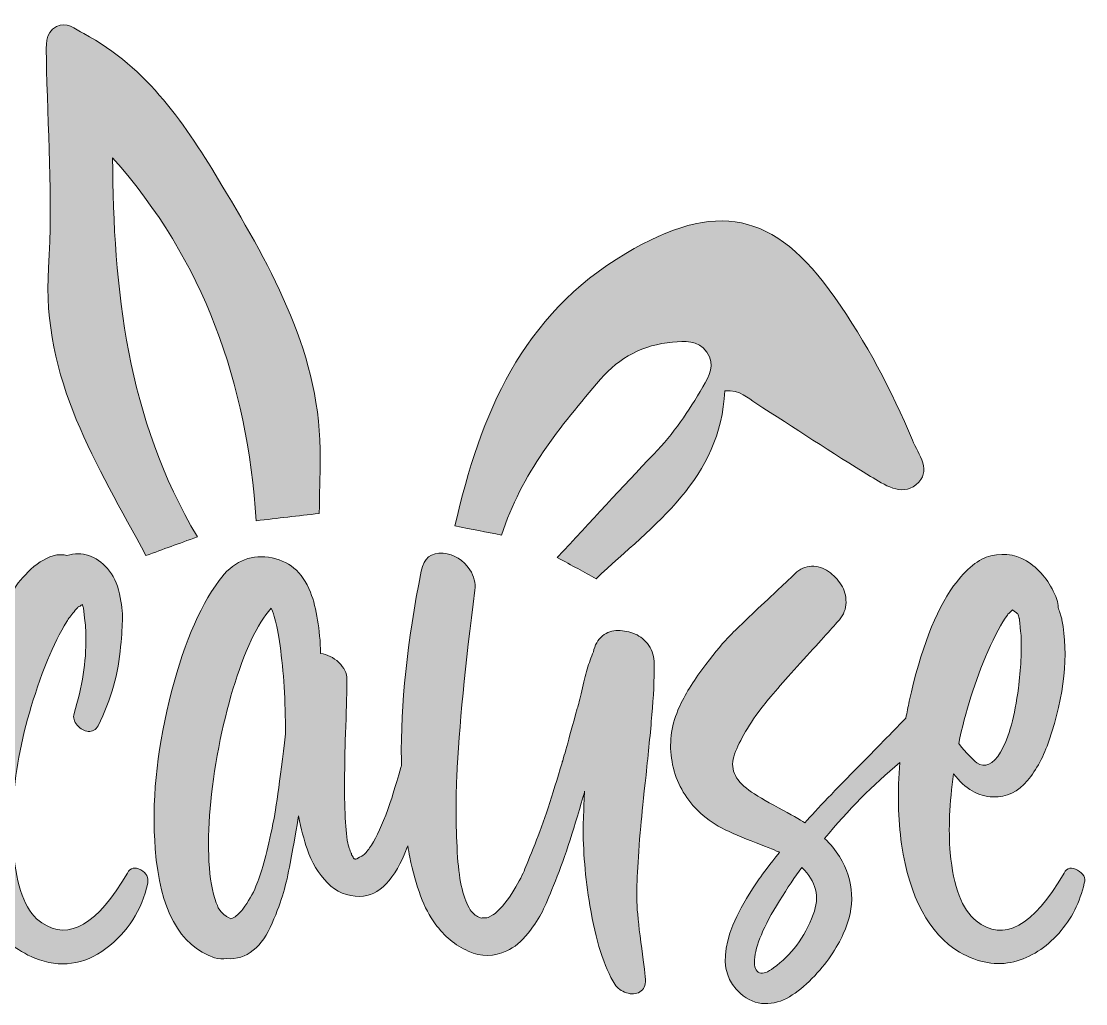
# Model space of a CAD drawing. Header units: inches. Extents: x 77 to 999, y -931 to -149.
# Drawn here: x 507.3 to 998.8, y -602.4 to -148.9 of the extents above; entities that cross this region are included whole.
import ezdxf

# ---------------------------------------------------------------- set-up
doc = ezdxf.new("R2010")
doc.units = ezdxf.units.IN
doc.header["$MEASUREMENT"] = 0
doc.layers.add('Layer 1', color=7, linetype='Continuous')

# ---------------------------------------------------------------- blocks, each defined once
blk = doc.blocks.new('block 4')
at = {"layer": 'Layer 1', "true_color": 0x04d3da}
h = blk.add_hatch(color=132, dxfattribs=at)
h.dxf.hatch_style = 2
edge = h.paths.add_edge_path()
edge.add_spline(control_points=[(562.41, -540.65), (559.74, -539.16), (557.69, -539.65), (556.26, -542.12), (542.46, -565.82), (529.31, -573.5), (516.81, -565.16), (509.91, -560.61), (505.61, -550.58), (503.92, -535.09), (501.06, -507.23), (506.2, -476.83), (519.35, -443.89), (522.08, -437.12), (525.08, -431.13), (528.33, -425.92), (528.46, -425.8), (528.66, -425.47), (528.92, -424.95), (529.83, -423.65), (531.13, -422.02), (532.82, -420.07), (532.95, -419.94), (533.12, -419.74), (533.31, -419.48), (533.51, -419.22), (533.67, -419.09), (533.8, -419.09), (533.93, -419.09), (534.12, -419.03), (534.39, -418.89), (534.52, -418.77), (534.71, -418.64), (534.97, -418.5), (535.23, -418.38), (535.43, -418.24), (535.56, -418.11), (535.56, -418.24), (535.62, -418.5), (535.75, -418.89), (535.88, -419.29), (535.95, -419.55), (535.95, -419.68), (535.95, -419.68), (536.53, -424.36), (536.53, -424.36), (536.92, -427.36), (537.12, -430.35), (537.12, -433.35), (537.25, -444.41), (535.43, -456.13), (531.65, -468.5), (531.13, -470.32), (531.62, -472.11), (533.12, -473.87), (534.61, -475.63), (536.31, -476.57), (538.2, -476.7), (540.08, -476.83), (541.61, -475.98), (542.78, -474.16), (548.77, -461.79), (552.22, -449.62), (553.13, -437.64), (553.65, -431.91), (553.95, -427.58), (554.01, -424.66), (554.08, -421.73), (553.59, -417.89), (552.55, -413.13), (551.51, -408.38), (549.68, -404.51), (547.08, -401.51), (541.74, -395.53), (535.49, -393.51), (528.33, -395.46), (526.51, -395.07), (524.95, -395.01), (523.65, -395.27), (519.35, -396.18), (515.38, -398.36), (511.73, -401.81), (508.09, -405.26), (505.29, -408.64), (503.34, -411.96), (501.38, -415.28), (499.3, -419.42), (497.09, -424.36), (489.79, -440.51), (484.66, -459.19), (481.66, -480.41), (480.36, -489.65), (479.71, -498.83), (479.71, -507.94), (479.71, -517.06), (480.52, -526.72), (482.15, -536.94), (483.78, -547.17), (487.26, -556.25), (492.6, -564.19), (497.93, -572.13), (504.9, -577.86), (513.49, -581.37), (525.21, -586.06), (536.14, -584.59), (546.3, -576.98), (556.45, -569.36), (562.9, -559.3), (565.63, -546.81), (566.15, -544.2), (565.08, -542.15), (562.41, -540.65)], knot_values=[0, 0, 0, 0, 1, 1, 1, 2, 2, 2, 3, 3, 3, 4, 4, 4, 5, 5, 5, 6, 6, 6, 7, 7, 7, 8, 8, 8, 9, 9, 9, 10, 10, 10, 11, 11, 11, 12, 12, 12, 13, 13, 13, 14, 14, 14, 15, 15, 15, 16, 16, 16, 17, 17, 17, 18, 18, 18, 19, 19, 19, 20, 20, 20, 21, 21, 21, 22, 22, 22, 23, 23, 23, 24, 24, 24, 25, 25, 25, 26, 26, 26, 27, 27, 27, 28, 28, 28, 29, 29, 29, 30, 30, 30, 31, 31, 31, 32, 32, 32, 33, 33, 33, 34, 34, 34, 35, 35, 35, 36, 36, 36, 37, 37, 37, 37], degree=3, periodic=1)
h = blk.add_hatch(color=132, dxfattribs=at)
h.dxf.hatch_style = 2
edge = h.paths.add_edge_path()
edge.add_spline(control_points=[(790.7, -431.78), (788.16, -430.74), (785.55, -430.19), (782.88, -430.12), (780.21, -430.06), (777.81, -430.9), (775.66, -432.66), (773.51, -434.42), (772.11, -436.86), (771.46, -439.98), (770.42, -442.46), (769.47, -445.13), (768.63, -447.99), (767.78, -450.86), (766.94, -454.18), (766.09, -457.95), (765.24, -461.73), (764.56, -464.46), (764.04, -466.15), (759.87, -481.26), (757.53, -489.59), (757.01, -491.15), (752.58, -506.38), (748.42, -518.88), (744.51, -528.64), (742.17, -534.5), (740.47, -538.7), (739.43, -541.24), (738.39, -543.78), (736.5, -547.23), (733.77, -551.59), (731.04, -555.95), (728.17, -559.24), (725.18, -561.45), (725.18, -561.45), (725.37, -561.26), (725.37, -561.26), (725.37, -561.26), (722.83, -562.62), (722.83, -562.62), (722.57, -562.75), (722.12, -562.82), (721.47, -562.82), (721.47, -562.82), (720.69, -562.82), (720.69, -562.82), (720.42, -562.82), (720.23, -562.82), (720.1, -562.82), (720.1, -562.82), (719.71, -563.01), (719.71, -563.01), (719.71, -563.01), (718.54, -562.43), (718.54, -562.43), (716.98, -561.78), (715.67, -560.67), (714.63, -559.11), (711.51, -554.29), (709.56, -546.22), (708.77, -534.89), (707.99, -522), (707.86, -509.64), (708.38, -497.79), (709.42, -475.01), (712.22, -446.23), (716.78, -411.47), (717.17, -408.22), (716.39, -405.1), (714.44, -402.1), (711.31, -397.54), (707.21, -395.01), (702.14, -394.48), (696.54, -393.97), (693.15, -396.7), (691.98, -402.69), (685.47, -435.37), (682.41, -464.46), (682.8, -489.98), (682.81, -490.86), (682.84, -491.69), (682.86, -492.56), (682.77, -492.84), (682.69, -493.11), (682.61, -493.4), (679.87, -502.7), (677.85, -509.18), (676.56, -512.83), (673.95, -519.86), (671.41, -525.32), (668.94, -529.23), (667.9, -530.92), (666.79, -532.35), (665.62, -533.53), (665.23, -533.92), (664.12, -534.57), (662.3, -535.48), (662.3, -535.48), (661.71, -535.67), (661.71, -535.67), (661.71, -535.67), (661.52, -535.67), (661.52, -535.67), (661.52, -535.67), (661.32, -535.48), (661.32, -535.48), (661.32, -535.48), (660.93, -535.48), (660.93, -535.48), (660.93, -535.48), (660.74, -535.28), (660.74, -535.28), (660.35, -534.5), (660.08, -534.05), (659.96, -533.92), (659.82, -533.79), (659.76, -533.62), (659.76, -533.43), (659.76, -533.23), (659.69, -533.07), (659.57, -532.94), (659.04, -531.51), (658.72, -530.6), (658.59, -530.21), (658.59, -530.08), (658.52, -529.85), (658.39, -529.52), (658.26, -529.2), (658.2, -528.97), (658.2, -528.84), (658.07, -528.58), (658, -528.38), (658, -528.25), (656.83, -521.36), (656.37, -509.9), (656.64, -493.88), (656.64, -490.24), (656.8, -483.73), (657.12, -474.35), (657.45, -464.98), (657.61, -457.76), (657.61, -452.68), (657.61, -449.82), (656.37, -447.21), (653.9, -444.87), (651.43, -442.52), (648.63, -441.16), (645.5, -440.77), (645.24, -429.57), (643.68, -420.13), (640.82, -412.45), (637.04, -402.95), (630.6, -397.58), (621.48, -396.34), (612.37, -395.1), (604.75, -398.65), (598.64, -406.98), (589.13, -419.87), (581.45, -438.49), (575.59, -462.83), (569.61, -486.92), (567.46, -509.64), (569.15, -530.99), (571.23, -558.98), (580.34, -575.71), (596.49, -581.18), (598.44, -581.83), (600.33, -581.96), (602.15, -581.57), (606.71, -581.96), (610.77, -580.69), (614.36, -577.76), (617.93, -574.83), (620.86, -570.66), (623.14, -565.26), (625.42, -559.86), (627.15, -555.14), (628.32, -551.1), (629.49, -547.07), (630.53, -542.58), (631.44, -537.63), (633.26, -527.99), (634.57, -520.7), (635.35, -515.76), (636.52, -521.75), (637.82, -526.82), (639.26, -530.99), (641.34, -537.11), (644.46, -542.31), (648.63, -546.61), (652.79, -550.91), (657.81, -552.99), (663.67, -552.86), (672.52, -552.73), (679.81, -545.18), (685.54, -530.21), (685.61, -530.01), (685.69, -529.78), (685.76, -529.57), (686.06, -531.35), (686.37, -533.08), (686.71, -534.7), (689.44, -548.37), (693.35, -558.65), (698.43, -565.55), (702.59, -571.28), (707.67, -575.48), (713.66, -578.15), (719.64, -580.82), (725.57, -580.78), (731.43, -578.05), (734.94, -576.49), (738.23, -573.76), (741.29, -569.85), (744.35, -565.94), (746.56, -562.59), (747.93, -559.79), (749.3, -556.99), (751.02, -552.99), (753.1, -547.78), (757.53, -536.98), (762.09, -523.31), (766.77, -506.77), (766.9, -506.51), (767.03, -506.09), (767.16, -505.5), (767.29, -504.92), (767.36, -504.5), (767.36, -504.23), (766.97, -514.39), (766.77, -519.53), (766.77, -519.66), (766.64, -531.64), (767.68, -544.14), (769.9, -557.16), (772.5, -573.3), (776.34, -585.4), (781.42, -593.48), (782.59, -595.3), (784.35, -596.6), (786.69, -597.38), (789.04, -598.17), (791.12, -598.03), (792.94, -596.99), (794.76, -595.95), (795.61, -594.06), (795.48, -591.33), (795.22, -587.82), (794.54, -582.05), (793.43, -574.05), (792.32, -566.04), (791.7, -559.83), (791.57, -555.4), (791.31, -548.76), (791.9, -537.11), (793.33, -520.44), (793.85, -515.11), (794.67, -507.26), (795.77, -496.91), (796.88, -486.56), (797.79, -477.25), (798.51, -468.99), (799.22, -460.72), (799.58, -452.87), (799.58, -445.45), (799.58, -442.33), (798.73, -439.53), (797.04, -437.06), (795.35, -434.58), (793.23, -432.83), (790.7, -431.78)], knot_values=[0, 0, 0, 0, 1, 1, 1, 2, 2, 2, 3, 3, 3, 4, 4, 4, 5, 5, 5, 6, 6, 6, 7, 7, 7, 8, 8, 8, 9, 9, 9, 10, 10, 10, 11, 11, 11, 12, 12, 12, 13, 13, 13, 14, 14, 14, 15, 15, 15, 16, 16, 16, 17, 17, 17, 18, 18, 18, 19, 19, 19, 20, 20, 20, 21, 21, 21, 22, 22, 22, 23, 23, 23, 24, 24, 24, 25, 25, 25, 26, 26, 26, 27, 27, 27, 28, 28, 28, 29, 29, 29, 30, 30, 30, 31, 31, 31, 32, 32, 32, 33, 33, 33, 34, 34, 34, 35, 35, 35, 36, 36, 36, 37, 37, 37, 38, 38, 38, 39, 39, 39, 40, 40, 40, 41, 41, 41, 42, 42, 42, 43, 43, 43, 44, 44, 44, 45, 45, 45, 46, 46, 46, 47, 47, 47, 48, 48, 48, 49, 49, 49, 50, 50, 50, 51, 51, 51, 52, 52, 52, 53, 53, 53, 54, 54, 54, 55, 55, 55, 56, 56, 56, 57, 57, 57, 58, 58, 58, 59, 59, 59, 60, 60, 60, 61, 61, 61, 62, 62, 62, 63, 63, 63, 64, 64, 64, 65, 65, 65, 66, 66, 66, 67, 67, 67, 68, 68, 68, 69, 69, 69, 70, 70, 70, 71, 71, 71, 72, 72, 72, 73, 73, 73, 74, 74, 74, 75, 75, 75, 76, 76, 76, 77, 77, 77, 78, 78, 78, 79, 79, 79, 80, 80, 80, 81, 81, 81, 82, 82, 82, 83, 83, 83, 84, 84, 84, 85, 85, 85, 86, 86, 86, 87, 87, 87, 88, 88, 88, 89, 89, 89, 90, 90, 90, 90], degree=3, periodic=1)
edge = h.paths.add_edge_path()
edge.add_spline(control_points=[(623.05, -521.61), (620.44, -533.85), (617.97, -542.7), (615.63, -548.17), (614.19, -551.82), (612.18, -555.33), (609.57, -558.72), (608.27, -560.41), (606.9, -561.71), (605.47, -562.62), (604.95, -562.89), (604.5, -563.08), (604.11, -563.21), (604.11, -563.21), (602.93, -562.62), (602.93, -562.62), (602.8, -562.62), (602.51, -562.46), (602.05, -562.14), (601.59, -561.81), (601.24, -561.58), (600.98, -561.45), (600.98, -561.45), (599.42, -559.89), (599.42, -559.89), (599.42, -559.89), (598.25, -558.13), (598.25, -558.13), (597.98, -557.61), (597.66, -556.83), (597.27, -555.79), (595.44, -550.84), (594.34, -544.53), (593.95, -536.85), (593.17, -521.75), (594.66, -504.17), (598.44, -484.12), (602.21, -464.72), (607.23, -448.19), (613.48, -434.52), (616.34, -428.4), (619.4, -423.52), (622.66, -419.87), (623.44, -421.7), (624.02, -423.32), (624.41, -424.75), (625.19, -427.36), (625.98, -431.52), (626.76, -437.25), (628.45, -448.97), (629.29, -462.51), (629.29, -477.87), (626.69, -500.13), (624.61, -514.71), (623.05, -521.61)], knot_values=[0, 0, 0, 0, 1, 1, 1, 2, 2, 2, 3, 3, 3, 4, 4, 4, 5, 5, 5, 6, 6, 6, 7, 7, 7, 8, 8, 8, 9, 9, 9, 10, 10, 10, 11, 11, 11, 12, 12, 12, 13, 13, 13, 14, 14, 14, 15, 15, 15, 16, 16, 16, 17, 17, 17, 18, 18, 18, 18], degree=3, periodic=1)
h = blk.add_hatch(color=132, dxfattribs=at)
h.dxf.hatch_style = 2
edge = h.paths.add_edge_path()
edge.add_spline(control_points=[(995.06, -540.75), (992.33, -539.19), (990.24, -539.65), (988.81, -542.12), (974.49, -566.86), (960.95, -574.21), (948.19, -564.19), (941.68, -558.98), (937.71, -548.5), (936.28, -532.74), (935.37, -521.94), (935.89, -509.77), (937.84, -496.23), (943.18, -503.26), (949.23, -506.84), (956.01, -506.97), (962.38, -507.1), (967.69, -504.59), (971.92, -499.45), (976.15, -494.31), (979.5, -488.09), (981.98, -480.8), (989.01, -459.97), (990.96, -441.42), (987.84, -425.14), (987.71, -424.63), (987.54, -424.04), (987.35, -423.39), (987.15, -422.74), (986.92, -421.99), (986.66, -421.14), (986.4, -420.29), (986.21, -419.68), (986.08, -419.29), (986.08, -418.38), (985.88, -417.2), (985.49, -415.77), (982.89, -408.87), (978.88, -403.4), (973.48, -399.37), (968.08, -395.33), (961.93, -394.09), (955.03, -395.66), (949.43, -396.96), (943.7, -401.58), (937.84, -409.52), (929.38, -421.37), (922.54, -439.14), (917.34, -462.83), (916.78, -465.43), (916.28, -467.99), (915.81, -470.53), (911, -475.55), (903.91, -482.79), (894.49, -492.32), (883.29, -503.65), (874.83, -512.5), (869.11, -518.88), (866.89, -517.45), (862.82, -515.14), (856.9, -511.95), (850.97, -508.76), (846.45, -506.06), (843.33, -503.84), (836.56, -499.03), (834.34, -493.49), (836.69, -487.24), (839.03, -480.74), (843.45, -473.25), (849.97, -464.79), (854.13, -459.58), (860.32, -452.48), (868.52, -443.5), (876.72, -434.52), (882.25, -428.4), (885.12, -425.14), (887.07, -422.8), (888.08, -420.13), (888.14, -417.14), (888.21, -414.14), (887.46, -411.44), (885.9, -409.03), (884.34, -406.63), (882.38, -404.57), (880.04, -402.88), (877.7, -401.19), (875.09, -400.38), (872.23, -400.44), (869.37, -400.51), (866.82, -401.65), (864.61, -403.86), (863.44, -405.03), (858.72, -409.49), (850.45, -417.24), (842.19, -424.98), (836.52, -430.45), (833.47, -433.64), (830.4, -436.83), (826.43, -441.71), (821.55, -448.28), (816.67, -454.86), (813, -461.08), (810.52, -466.93), (807.27, -474.62), (806.35, -482.53), (807.79, -490.66), (809.22, -498.8), (812.8, -505.93), (818.52, -512.04), (821.65, -515.43), (825.2, -518.23), (829.17, -520.44), (833.14, -522.66), (838.21, -524.93), (844.4, -527.28), (850.58, -529.62), (854.78, -531.31), (857, -532.35), (857, -532.35), (857.19, -532.35), (857.19, -532.35), (857.19, -532.35), (857.39, -532.55), (857.39, -532.55), (852.96, -538.15), (849.84, -542.25), (848.01, -544.85), (830.57, -569.85), (827.7, -587.49), (839.42, -597.78), (842.8, -600.77), (846.51, -602.3), (850.55, -602.36), (854.59, -602.43), (858.39, -601.39), (861.98, -599.24), (865.56, -597.09), (869.04, -594.29), (872.42, -590.84), (875.81, -587.39), (878.7, -583.88), (881.12, -580.3), (883.52, -576.72), (885.44, -573.36), (886.87, -570.24), (892.6, -557.74), (892.02, -545.83), (885.12, -534.5), (883.29, -531.51), (881.02, -528.71), (878.28, -526.11), (889.02, -513.08), (900.61, -501.44), (913.02, -491.13), (911.88, -504.38), (912.13, -516.96), (913.82, -528.84), (917.47, -553.45), (926.39, -570.04), (940.58, -578.64), (949.43, -583.58), (957.79, -585.05), (965.67, -583.03), (973.55, -581.01), (980.45, -576.65), (986.37, -569.95), (992.3, -563.24), (996.23, -555.53), (998.19, -546.81), (998.84, -544.33), (997.79, -542.31), (995.06, -540.75)], knot_values=[0, 0, 0, 0, 1, 1, 1, 2, 2, 2, 3, 3, 3, 4, 4, 4, 5, 5, 5, 6, 6, 6, 7, 7, 7, 8, 8, 8, 9, 9, 9, 10, 10, 10, 11, 11, 11, 12, 12, 12, 13, 13, 13, 14, 14, 14, 15, 15, 15, 16, 16, 16, 17, 17, 17, 18, 18, 18, 19, 19, 19, 20, 20, 20, 21, 21, 21, 22, 22, 22, 23, 23, 23, 24, 24, 24, 25, 25, 25, 26, 26, 26, 27, 27, 27, 28, 28, 28, 29, 29, 29, 30, 30, 30, 31, 31, 31, 32, 32, 32, 33, 33, 33, 34, 34, 34, 35, 35, 35, 36, 36, 36, 37, 37, 37, 38, 38, 38, 39, 39, 39, 40, 40, 40, 41, 41, 41, 42, 42, 42, 43, 43, 43, 44, 44, 44, 45, 45, 45, 46, 46, 46, 47, 47, 47, 48, 48, 48, 49, 49, 49, 50, 50, 50, 51, 51, 51, 52, 52, 52, 53, 53, 53, 54, 54, 54, 55, 55, 55, 56, 56, 56, 57, 57, 57, 57], degree=3, periodic=1)
edge = h.paths.add_edge_path()
edge.add_spline(control_points=[(953.66, -439.79), (956.91, -432.37), (959.91, -426.77), (962.64, -423), (962.64, -423), (962.84, -422.6), (962.84, -422.6), (963.1, -422.48), (963.46, -422.18), (963.91, -421.73), (964.37, -421.27), (964.73, -420.92), (964.99, -420.65), (966.42, -421.7), (967.26, -422.28), (967.53, -422.41), (967.53, -422.67), (967.59, -423), (967.72, -423.39), (967.85, -423.78), (967.98, -424.1), (968.11, -424.36), (968.11, -424.49), (968.18, -424.63), (968.31, -424.75), (968.31, -424.75), (968.31, -425.14), (968.31, -425.14), (968.31, -425.8), (968.37, -426.8), (968.5, -428.17), (968.63, -429.54), (968.76, -430.55), (968.89, -431.2), (969.28, -439.53), (968.89, -448.06), (967.72, -456.78), (966.16, -469.54), (963.43, -479.37), (959.52, -486.27), (956.01, -492.13), (952.36, -493.76), (948.58, -491.15), (946.63, -489.72), (943.83, -486.79), (940.19, -482.36), (943.18, -467.65), (947.67, -453.46), (953.66, -439.79)], knot_values=[0, 0, 0, 0, 1, 1, 1, 2, 2, 2, 3, 3, 3, 4, 4, 4, 5, 5, 5, 6, 6, 6, 7, 7, 7, 8, 8, 8, 9, 9, 9, 10, 10, 10, 11, 11, 11, 12, 12, 12, 13, 13, 13, 14, 14, 14, 15, 15, 15, 16, 16, 16, 16], degree=3, periodic=1)
edge = h.paths.add_edge_path()
edge.add_spline(control_points=[(873.01, -561.26), (868.97, -571.93), (862.85, -580.13), (854.65, -585.86), (852.05, -587.94), (849.9, -588.69), (848.21, -588.11), (846.51, -587.52), (845.73, -585.54), (845.87, -582.15), (846.26, -575.77), (850.09, -566.72), (857.39, -555.01), (861.16, -548.89), (864.61, -543.75), (867.74, -539.58), (874.38, -545.83), (876.13, -553.05), (873.01, -561.26)], knot_values=[0, 0, 0, 0, 1, 1, 1, 2, 2, 2, 3, 3, 3, 4, 4, 4, 5, 5, 5, 6, 6, 6, 6], degree=3, periodic=1)
at = {"layer": 'Layer 1', "lineweight": 0}
for points, knots in [([(562.41, -540.65), (559.74, -539.16), (557.69, -539.65), (556.26, -542.12), (542.46, -565.82), (529.31, -573.5), (516.81, -565.16), (509.91, -560.61), (505.61, -550.58), (503.92, -535.09), (501.06, -507.23), (506.2, -476.83), (519.35, -443.89), (522.08, -437.12), (525.08, -431.13), (528.33, -425.92), (528.46, -425.8), (528.66, -425.47), (528.92, -424.95), (529.83, -423.65), (531.13, -422.02), (532.82, -420.07), (532.95, -419.94), (533.12, -419.74), (533.31, -419.48), (533.51, -419.22), (533.67, -419.09), (533.8, -419.09), (533.93, -419.09), (534.12, -419.03), (534.39, -418.89), (534.52, -418.77), (534.71, -418.64), (534.97, -418.5), (535.23, -418.38), (535.43, -418.24), (535.56, -418.11), (535.56, -418.24), (535.62, -418.5), (535.75, -418.89), (535.88, -419.29), (535.95, -419.55), (535.95, -419.68), (535.95, -419.68), (536.53, -424.36), (536.53, -424.36), (536.92, -427.36), (537.12, -430.35), (537.12, -433.35), (537.25, -444.41), (535.43, -456.13), (531.65, -468.5), (531.13, -470.32), (531.62, -472.11), (533.12, -473.87), (534.61, -475.63), (536.31, -476.57), (538.2, -476.7), (540.08, -476.83), (541.61, -475.98), (542.78, -474.16), (548.77, -461.79), (552.22, -449.62), (553.13, -437.64), (553.65, -431.91), (553.95, -427.58), (554.01, -424.66), (554.08, -421.73), (553.59, -417.89), (552.55, -413.13), (551.51, -408.38), (549.68, -404.51), (547.08, -401.51), (541.74, -395.53), (535.49, -393.51), (528.33, -395.46), (526.51, -395.07), (524.95, -395.01), (523.65, -395.27), (519.35, -396.18), (515.38, -398.36), (511.73, -401.81), (508.09, -405.26), (505.29, -408.64), (503.34, -411.96), (501.38, -415.28), (499.3, -419.42), (497.09, -424.36), (489.79, -440.51), (484.66, -459.19), (481.66, -480.41), (480.36, -489.65), (479.71, -498.83), (479.71, -507.94), (479.71, -517.06), (480.52, -526.72), (482.15, -536.94), (483.78, -547.17), (487.26, -556.25), (492.6, -564.19), (497.93, -572.13), (504.9, -577.86), (513.49, -581.37), (525.21, -586.06), (536.14, -584.59), (546.3, -576.98), (556.45, -569.36), (562.9, -559.3), (565.63, -546.81), (566.15, -544.2), (565.08, -542.15), (562.41, -540.65)], [0, 0, 0, 0, 1, 1, 1, 2, 2, 2, 3, 3, 3, 4, 4, 4, 5, 5, 5, 6, 6, 6, 7, 7, 7, 8, 8, 8, 9, 9, 9, 10, 10, 10, 11, 11, 11, 12, 12, 12, 13, 13, 13, 14, 14, 14, 15, 15, 15, 16, 16, 16, 17, 17, 17, 18, 18, 18, 19, 19, 19, 20, 20, 20, 21, 21, 21, 22, 22, 22, 23, 23, 23, 24, 24, 24, 25, 25, 25, 26, 26, 26, 27, 27, 27, 28, 28, 28, 29, 29, 29, 30, 30, 30, 31, 31, 31, 32, 32, 32, 33, 33, 33, 34, 34, 34, 35, 35, 35, 36, 36, 36, 37, 37, 37, 37]), ([(790.7, -431.78), (788.16, -430.74), (785.55, -430.19), (782.88, -430.12), (780.21, -430.06), (777.81, -430.9), (775.66, -432.66), (773.51, -434.42), (772.11, -436.86), (771.46, -439.98), (770.42, -442.46), (769.47, -445.13), (768.63, -447.99), (767.78, -450.86), (766.94, -454.18), (766.09, -457.95), (765.24, -461.73), (764.56, -464.46), (764.04, -466.15), (759.87, -481.26), (757.53, -489.59), (757.01, -491.15), (752.58, -506.38), (748.42, -518.88), (744.51, -528.64), (742.17, -534.5), (740.47, -538.7), (739.43, -541.24), (738.39, -543.78), (736.5, -547.23), (733.77, -551.59), (731.04, -555.95), (728.17, -559.24), (725.18, -561.45), (725.18, -561.45), (725.37, -561.26), (725.37, -561.26), (725.37, -561.26), (722.83, -562.62), (722.83, -562.62), (722.57, -562.75), (722.12, -562.82), (721.47, -562.82), (721.47, -562.82), (720.69, -562.82), (720.69, -562.82), (720.42, -562.82), (720.23, -562.82), (720.1, -562.82), (720.1, -562.82), (719.71, -563.01), (719.71, -563.01), (719.71, -563.01), (718.54, -562.43), (718.54, -562.43), (716.98, -561.78), (715.67, -560.67), (714.63, -559.11), (711.51, -554.29), (709.56, -546.22), (708.77, -534.89), (707.99, -522), (707.86, -509.64), (708.38, -497.79), (709.42, -475.01), (712.22, -446.23), (716.78, -411.47), (717.17, -408.22), (716.39, -405.1), (714.44, -402.1), (711.31, -397.54), (707.21, -395.01), (702.14, -394.48), (696.54, -393.97), (693.15, -396.7), (691.98, -402.69), (685.47, -435.37), (682.41, -464.46), (682.8, -489.98), (682.81, -490.86), (682.84, -491.69), (682.86, -492.56), (682.77, -492.84), (682.69, -493.11), (682.61, -493.4), (679.87, -502.7), (677.85, -509.18), (676.56, -512.83), (673.95, -519.86), (671.41, -525.32), (668.94, -529.23), (667.9, -530.92), (666.79, -532.35), (665.62, -533.53), (665.23, -533.92), (664.12, -534.57), (662.3, -535.48), (662.3, -535.48), (661.71, -535.67), (661.71, -535.67), (661.71, -535.67), (661.52, -535.67), (661.52, -535.67), (661.52, -535.67), (661.32, -535.48), (661.32, -535.48), (661.32, -535.48), (660.93, -535.48), (660.93, -535.48), (660.93, -535.48), (660.74, -535.28), (660.74, -535.28), (660.35, -534.5), (660.08, -534.05), (659.96, -533.92), (659.82, -533.79), (659.76, -533.62), (659.76, -533.43), (659.76, -533.23), (659.69, -533.07), (659.57, -532.94), (659.04, -531.51), (658.72, -530.6), (658.59, -530.21), (658.59, -530.08), (658.52, -529.85), (658.39, -529.52), (658.26, -529.2), (658.2, -528.97), (658.2, -528.84), (658.07, -528.58), (658, -528.38), (658, -528.25), (656.83, -521.36), (656.37, -509.9), (656.64, -493.88), (656.64, -490.24), (656.8, -483.73), (657.12, -474.35), (657.45, -464.98), (657.61, -457.76), (657.61, -452.68), (657.61, -449.82), (656.37, -447.21), (653.9, -444.87), (651.43, -442.52), (648.63, -441.16), (645.5, -440.77), (645.24, -429.57), (643.68, -420.13), (640.82, -412.45), (637.04, -402.95), (630.6, -397.58), (621.48, -396.34), (612.37, -395.1), (604.75, -398.65), (598.64, -406.98), (589.13, -419.87), (581.45, -438.49), (575.59, -462.83), (569.61, -486.92), (567.46, -509.64), (569.15, -530.99), (571.23, -558.98), (580.34, -575.71), (596.49, -581.18), (598.44, -581.83), (600.33, -581.96), (602.15, -581.57), (606.71, -581.96), (610.77, -580.69), (614.36, -577.76), (617.93, -574.83), (620.86, -570.66), (623.14, -565.26), (625.42, -559.86), (627.15, -555.14), (628.32, -551.1), (629.49, -547.07), (630.53, -542.58), (631.44, -537.63), (633.26, -527.99), (634.57, -520.7), (635.35, -515.76), (636.52, -521.75), (637.82, -526.82), (639.26, -530.99), (641.34, -537.11), (644.46, -542.31), (648.63, -546.61), (652.79, -550.91), (657.81, -552.99), (663.67, -552.86), (672.52, -552.73), (679.81, -545.18), (685.54, -530.21), (685.61, -530.01), (685.69, -529.78), (685.76, -529.57), (686.06, -531.35), (686.37, -533.08), (686.71, -534.7), (689.44, -548.37), (693.35, -558.65), (698.43, -565.55), (702.59, -571.28), (707.67, -575.48), (713.66, -578.15), (719.64, -580.82), (725.57, -580.78), (731.43, -578.05), (734.94, -576.49), (738.23, -573.76), (741.29, -569.85), (744.35, -565.94), (746.56, -562.59), (747.93, -559.79), (749.3, -556.99), (751.02, -552.99), (753.1, -547.78), (757.53, -536.98), (762.09, -523.31), (766.77, -506.77), (766.9, -506.51), (767.03, -506.09), (767.16, -505.5), (767.29, -504.92), (767.36, -504.5), (767.36, -504.23), (766.97, -514.39), (766.77, -519.53), (766.77, -519.66), (766.64, -531.64), (767.68, -544.14), (769.9, -557.16), (772.5, -573.3), (776.34, -585.4), (781.42, -593.48), (782.59, -595.3), (784.35, -596.6), (786.69, -597.38), (789.04, -598.17), (791.12, -598.03), (792.94, -596.99), (794.76, -595.95), (795.61, -594.06), (795.48, -591.33), (795.22, -587.82), (794.54, -582.05), (793.43, -574.05), (792.32, -566.04), (791.7, -559.83), (791.57, -555.4), (791.31, -548.76), (791.9, -537.11), (793.33, -520.44), (793.85, -515.11), (794.67, -507.26), (795.77, -496.91), (796.88, -486.56), (797.79, -477.25), (798.51, -468.99), (799.22, -460.72), (799.58, -452.87), (799.58, -445.45), (799.58, -442.33), (798.73, -439.53), (797.04, -437.06), (795.35, -434.58), (793.23, -432.83), (790.7, -431.78)], [0, 0, 0, 0, 1, 1, 1, 2, 2, 2, 3, 3, 3, 4, 4, 4, 5, 5, 5, 6, 6, 6, 7, 7, 7, 8, 8, 8, 9, 9, 9, 10, 10, 10, 11, 11, 11, 12, 12, 12, 13, 13, 13, 14, 14, 14, 15, 15, 15, 16, 16, 16, 17, 17, 17, 18, 18, 18, 19, 19, 19, 20, 20, 20, 21, 21, 21, 22, 22, 22, 23, 23, 23, 24, 24, 24, 25, 25, 25, 26, 26, 26, 27, 27, 27, 28, 28, 28, 29, 29, 29, 30, 30, 30, 31, 31, 31, 32, 32, 32, 33, 33, 33, 34, 34, 34, 35, 35, 35, 36, 36, 36, 37, 37, 37, 38, 38, 38, 39, 39, 39, 40, 40, 40, 41, 41, 41, 42, 42, 42, 43, 43, 43, 44, 44, 44, 45, 45, 45, 46, 46, 46, 47, 47, 47, 48, 48, 48, 49, 49, 49, 50, 50, 50, 51, 51, 51, 52, 52, 52, 53, 53, 53, 54, 54, 54, 55, 55, 55, 56, 56, 56, 57, 57, 57, 58, 58, 58, 59, 59, 59, 60, 60, 60, 61, 61, 61, 62, 62, 62, 63, 63, 63, 64, 64, 64, 65, 65, 65, 66, 66, 66, 67, 67, 67, 68, 68, 68, 69, 69, 69, 70, 70, 70, 71, 71, 71, 72, 72, 72, 73, 73, 73, 74, 74, 74, 75, 75, 75, 76, 76, 76, 77, 77, 77, 78, 78, 78, 79, 79, 79, 80, 80, 80, 81, 81, 81, 82, 82, 82, 83, 83, 83, 84, 84, 84, 85, 85, 85, 86, 86, 86, 87, 87, 87, 88, 88, 88, 89, 89, 89, 90, 90, 90, 90]), ([(995.06, -540.75), (992.33, -539.19), (990.24, -539.65), (988.81, -542.12), (974.49, -566.86), (960.95, -574.21), (948.19, -564.19), (941.68, -558.98), (937.71, -548.5), (936.28, -532.74), (935.37, -521.94), (935.89, -509.77), (937.84, -496.23), (943.18, -503.26), (949.23, -506.84), (956.01, -506.97), (962.38, -507.1), (967.69, -504.59), (971.92, -499.45), (976.15, -494.31), (979.5, -488.09), (981.98, -480.8), (989.01, -459.97), (990.96, -441.42), (987.84, -425.14), (987.71, -424.63), (987.54, -424.04), (987.35, -423.39), (987.15, -422.74), (986.92, -421.99), (986.66, -421.14), (986.4, -420.29), (986.21, -419.68), (986.08, -419.29), (986.08, -418.38), (985.88, -417.2), (985.49, -415.77), (982.89, -408.87), (978.88, -403.4), (973.48, -399.37), (968.08, -395.33), (961.93, -394.09), (955.03, -395.66), (949.43, -396.96), (943.7, -401.58), (937.84, -409.52), (929.38, -421.37), (922.54, -439.14), (917.34, -462.83), (916.78, -465.43), (916.28, -467.99), (915.81, -470.53), (911, -475.55), (903.91, -482.79), (894.49, -492.32), (883.29, -503.65), (874.83, -512.5), (869.11, -518.88), (866.89, -517.45), (862.82, -515.14), (856.9, -511.95), (850.97, -508.76), (846.45, -506.06), (843.33, -503.84), (836.56, -499.03), (834.34, -493.49), (836.69, -487.24), (839.03, -480.74), (843.45, -473.25), (849.97, -464.79), (854.13, -459.58), (860.32, -452.48), (868.52, -443.5), (876.72, -434.52), (882.25, -428.4), (885.12, -425.14), (887.07, -422.8), (888.08, -420.13), (888.14, -417.14), (888.21, -414.14), (887.46, -411.44), (885.9, -409.03), (884.34, -406.63), (882.38, -404.57), (880.04, -402.88), (877.7, -401.19), (875.09, -400.38), (872.23, -400.44), (869.37, -400.51), (866.82, -401.65), (864.61, -403.86), (863.44, -405.03), (858.72, -409.49), (850.45, -417.24), (842.19, -424.98), (836.52, -430.45), (833.47, -433.64), (830.4, -436.83), (826.43, -441.71), (821.55, -448.28), (816.67, -454.86), (813, -461.08), (810.52, -466.93), (807.27, -474.62), (806.35, -482.53), (807.79, -490.66), (809.22, -498.8), (812.8, -505.93), (818.52, -512.04), (821.65, -515.43), (825.2, -518.23), (829.17, -520.44), (833.14, -522.66), (838.21, -524.93), (844.4, -527.28), (850.58, -529.62), (854.78, -531.31), (857, -532.35), (857, -532.35), (857.19, -532.35), (857.19, -532.35), (857.19, -532.35), (857.39, -532.55), (857.39, -532.55), (852.96, -538.15), (849.84, -542.25), (848.01, -544.85), (830.57, -569.85), (827.7, -587.49), (839.42, -597.78), (842.8, -600.77), (846.51, -602.3), (850.55, -602.36), (854.59, -602.43), (858.39, -601.39), (861.98, -599.24), (865.56, -597.09), (869.04, -594.29), (872.42, -590.84), (875.81, -587.39), (878.7, -583.88), (881.12, -580.3), (883.52, -576.72), (885.44, -573.36), (886.87, -570.24), (892.6, -557.74), (892.02, -545.83), (885.12, -534.5), (883.29, -531.51), (881.02, -528.71), (878.28, -526.11), (889.02, -513.08), (900.61, -501.44), (913.02, -491.13), (911.88, -504.38), (912.13, -516.96), (913.82, -528.84), (917.47, -553.45), (926.39, -570.04), (940.58, -578.64), (949.43, -583.58), (957.79, -585.05), (965.67, -583.03), (973.55, -581.01), (980.45, -576.65), (986.37, -569.95), (992.3, -563.24), (996.23, -555.53), (998.19, -546.81), (998.84, -544.33), (997.79, -542.31), (995.06, -540.75)], [0, 0, 0, 0, 1, 1, 1, 2, 2, 2, 3, 3, 3, 4, 4, 4, 5, 5, 5, 6, 6, 6, 7, 7, 7, 8, 8, 8, 9, 9, 9, 10, 10, 10, 11, 11, 11, 12, 12, 12, 13, 13, 13, 14, 14, 14, 15, 15, 15, 16, 16, 16, 17, 17, 17, 18, 18, 18, 19, 19, 19, 20, 20, 20, 21, 21, 21, 22, 22, 22, 23, 23, 23, 24, 24, 24, 25, 25, 25, 26, 26, 26, 27, 27, 27, 28, 28, 28, 29, 29, 29, 30, 30, 30, 31, 31, 31, 32, 32, 32, 33, 33, 33, 34, 34, 34, 35, 35, 35, 36, 36, 36, 37, 37, 37, 38, 38, 38, 39, 39, 39, 40, 40, 40, 41, 41, 41, 42, 42, 42, 43, 43, 43, 44, 44, 44, 45, 45, 45, 46, 46, 46, 47, 47, 47, 48, 48, 48, 49, 49, 49, 50, 50, 50, 51, 51, 51, 52, 52, 52, 53, 53, 53, 54, 54, 54, 55, 55, 55, 56, 56, 56, 57, 57, 57, 57]), ([(623.05, -521.61), (620.44, -533.85), (617.97, -542.7), (615.63, -548.17), (614.19, -551.82), (612.18, -555.33), (609.57, -558.72), (608.27, -560.41), (606.9, -561.71), (605.47, -562.62), (604.95, -562.89), (604.5, -563.08), (604.11, -563.21), (604.11, -563.21), (602.93, -562.62), (602.93, -562.62), (602.8, -562.62), (602.51, -562.46), (602.05, -562.14), (601.59, -561.81), (601.24, -561.58), (600.98, -561.45), (600.98, -561.45), (599.42, -559.89), (599.42, -559.89), (599.42, -559.89), (598.25, -558.13), (598.25, -558.13), (597.98, -557.61), (597.66, -556.83), (597.27, -555.79), (595.44, -550.84), (594.34, -544.53), (593.95, -536.85), (593.17, -521.75), (594.66, -504.17), (598.44, -484.12), (602.21, -464.72), (607.23, -448.19), (613.48, -434.52), (616.34, -428.4), (619.4, -423.52), (622.66, -419.87), (623.44, -421.7), (624.02, -423.32), (624.41, -424.75), (625.19, -427.36), (625.98, -431.52), (626.76, -437.25), (628.45, -448.97), (629.29, -462.51), (629.29, -477.87), (626.69, -500.13), (624.61, -514.71), (623.05, -521.61)], [0, 0, 0, 0, 1, 1, 1, 2, 2, 2, 3, 3, 3, 4, 4, 4, 5, 5, 5, 6, 6, 6, 7, 7, 7, 8, 8, 8, 9, 9, 9, 10, 10, 10, 11, 11, 11, 12, 12, 12, 13, 13, 13, 14, 14, 14, 15, 15, 15, 16, 16, 16, 17, 17, 17, 18, 18, 18, 18]), ([(953.66, -439.79), (956.91, -432.37), (959.91, -426.77), (962.64, -423), (962.64, -423), (962.84, -422.6), (962.84, -422.6), (963.1, -422.48), (963.46, -422.18), (963.91, -421.73), (964.37, -421.27), (964.73, -420.92), (964.99, -420.65), (966.42, -421.7), (967.26, -422.28), (967.53, -422.41), (967.53, -422.67), (967.59, -423), (967.72, -423.39), (967.85, -423.78), (967.98, -424.1), (968.11, -424.36), (968.11, -424.49), (968.18, -424.63), (968.31, -424.75), (968.31, -424.75), (968.31, -425.14), (968.31, -425.14), (968.31, -425.8), (968.37, -426.8), (968.5, -428.17), (968.63, -429.54), (968.76, -430.55), (968.89, -431.2), (969.28, -439.53), (968.89, -448.06), (967.72, -456.78), (966.16, -469.54), (963.43, -479.37), (959.52, -486.27), (956.01, -492.13), (952.36, -493.76), (948.58, -491.15), (946.63, -489.72), (943.83, -486.79), (940.19, -482.36), (943.18, -467.65), (947.67, -453.46), (953.66, -439.79)], [0, 0, 0, 0, 1, 1, 1, 2, 2, 2, 3, 3, 3, 4, 4, 4, 5, 5, 5, 6, 6, 6, 7, 7, 7, 8, 8, 8, 9, 9, 9, 10, 10, 10, 11, 11, 11, 12, 12, 12, 13, 13, 13, 14, 14, 14, 15, 15, 15, 16, 16, 16, 16]), ([(873.01, -561.26), (868.97, -571.93), (862.85, -580.13), (854.65, -585.86), (852.05, -587.94), (849.9, -588.69), (848.21, -588.11), (846.51, -587.52), (845.73, -585.54), (845.87, -582.15), (846.26, -575.77), (850.09, -566.72), (857.39, -555.01), (861.16, -548.89), (864.61, -543.75), (867.74, -539.58), (874.38, -545.83), (876.13, -553.05), (873.01, -561.26)], [0, 0, 0, 0, 1, 1, 1, 2, 2, 2, 3, 3, 3, 4, 4, 4, 5, 5, 5, 6, 6, 6, 6])]:
    blk.add_open_spline(points, degree=3, knots=knots, dxfattribs=at)
blk = doc.blocks.new('block 5')
at = {"layer": 'Layer 1', "true_color": 0x04d3da}
h = blk.add_hatch(color=132, dxfattribs=at)
h.dxf.hatch_style = 2
edge = h.paths.add_edge_path()
edge.add_spline(control_points=[(588.61, -386.89), (579.59, -390.17), (573.12, -392.53), (564.82, -395.54), (542.45, -353.64), (516.48, -313.99), (519.86, -262.73), (521.99, -230.44), (519.33, -197.85), (518.87, -165.39), (518.79, -160.19), (517.96, -154.3), (523.53, -151.35), (528.2, -148.88), (531.94, -152.34), (536.09, -154.56), (565.73, -170.36), (583.45, -197.05), (599.91, -224.62), (623.24, -263.7), (645.93, -303.19), (645.32, -350.95), (645.22, -359.01), (645.02, -367.06), (644.84, -376.11), (634.88, -377.25), (625.9, -378.28), (615.68, -379.46), (611.67, -315.79), (591.61, -259.39), (549.46, -211.85), (549.76, -272.71), (555.97, -332.01), (588.61, -386.89)], knot_values=[0, 0, 0, 0, 1, 1, 1, 2, 2, 2, 3, 3, 3, 4, 4, 4, 5, 5, 5, 6, 6, 6, 7, 7, 7, 8, 8, 8, 9, 9, 9, 10, 10, 10, 11, 11, 11, 11], degree=3, periodic=1)
h = blk.add_hatch(color=132, dxfattribs=at)
h.dxf.hatch_style = 2
edge = h.paths.add_edge_path()
edge.add_spline(control_points=[(729.09, -386.11), (721.75, -384.65), (715.61, -383.44), (707.54, -381.84), (719.41, -330.18), (738.2, -284.62), (786.42, -256.05), (828.13, -231.35), (854.96, -236.39), (883.05, -276.46), (897.5, -297.07), (909.15, -319.14), (918.81, -342.27), (921.53, -348.77), (928.2, -356.72), (920.43, -362.86), (913.59, -368.26), (905.7, -362.78), (899.44, -358.96), (881.57, -348.06), (864.15, -336.43), (846.48, -325.19), (842.71, -322.78), (839.42, -319.06), (832.1, -319.46), (830.41, -360.1), (799.61, -381.06), (772.73, -406.21), (767.13, -403.16), (761.67, -400.18), (754.8, -396.43), (770.28, -379.82), (784.66, -364.04), (799.45, -348.65), (808.41, -339.32), (815.51, -328.79), (822, -317.71), (825.03, -312.54), (827.93, -307.57), (823.82, -301.6), (819.75, -295.69), (813.61, -296.61), (807.96, -297.07), (794.61, -298.15), (783.53, -303.91), (774.72, -314.17), (756.16, -335.83), (738.11, -357.8), (729.09, -386.11)], knot_values=[0, 0, 0, 0, 1, 1, 1, 2, 2, 2, 3, 3, 3, 4, 4, 4, 5, 5, 5, 6, 6, 6, 7, 7, 7, 8, 8, 8, 9, 9, 9, 10, 10, 10, 11, 11, 11, 12, 12, 12, 13, 13, 13, 14, 14, 14, 15, 15, 15, 16, 16, 16, 16], degree=3, periodic=1)
at = {"layer": 'Layer 1', "lineweight": 0}
for points, knots in [([(588.61, -386.89), (579.59, -390.17), (573.12, -392.53), (564.82, -395.54), (542.45, -353.64), (516.48, -313.99), (519.86, -262.73), (521.99, -230.44), (519.33, -197.85), (518.87, -165.39), (518.79, -160.19), (517.96, -154.3), (523.53, -151.35), (528.2, -148.88), (531.94, -152.34), (536.09, -154.56), (565.73, -170.36), (583.45, -197.05), (599.91, -224.62), (623.24, -263.7), (645.93, -303.19), (645.32, -350.95), (645.22, -359.01), (645.02, -367.06), (644.84, -376.11), (634.88, -377.25), (625.9, -378.28), (615.68, -379.46), (611.67, -315.79), (591.61, -259.39), (549.46, -211.85), (549.76, -272.71), (555.97, -332.01), (588.61, -386.89)], [0, 0, 0, 0, 1, 1, 1, 2, 2, 2, 3, 3, 3, 4, 4, 4, 5, 5, 5, 6, 6, 6, 7, 7, 7, 8, 8, 8, 9, 9, 9, 10, 10, 10, 11, 11, 11, 11]), ([(729.09, -386.11), (721.75, -384.65), (715.61, -383.44), (707.54, -381.84), (719.41, -330.18), (738.2, -284.62), (786.42, -256.05), (828.13, -231.35), (854.96, -236.39), (883.05, -276.46), (897.5, -297.07), (909.15, -319.14), (918.81, -342.27), (921.53, -348.77), (928.2, -356.72), (920.43, -362.86), (913.59, -368.26), (905.7, -362.78), (899.44, -358.96), (881.57, -348.06), (864.15, -336.43), (846.48, -325.19), (842.71, -322.78), (839.42, -319.06), (832.1, -319.46), (830.41, -360.1), (799.61, -381.06), (772.73, -406.21), (767.13, -403.16), (761.67, -400.18), (754.8, -396.43), (770.28, -379.82), (784.66, -364.04), (799.45, -348.65), (808.41, -339.32), (815.51, -328.79), (822, -317.71), (825.03, -312.54), (827.93, -307.57), (823.82, -301.6), (819.75, -295.69), (813.61, -296.61), (807.96, -297.07), (794.61, -298.15), (783.53, -303.91), (774.72, -314.17), (756.16, -335.83), (738.11, -357.8), (729.09, -386.11)], [0, 0, 0, 0, 1, 1, 1, 2, 2, 2, 3, 3, 3, 4, 4, 4, 5, 5, 5, 6, 6, 6, 7, 7, 7, 8, 8, 8, 9, 9, 9, 10, 10, 10, 11, 11, 11, 12, 12, 12, 13, 13, 13, 14, 14, 14, 15, 15, 15, 16, 16, 16, 16])]:
    blk.add_open_spline(points, degree=3, knots=knots, dxfattribs=at)
blk = doc.blocks.new('block 2')
at = {"layer": 'Layer 1'}
for name in ['block 5', 'block 4']:
    blk.add_blockref(name, (0, 0), dxfattribs=at)

msp = doc.modelspace()

# ---------------------------------------------------------------- block references
at = {"layer": 'Layer 1'}
msp.add_blockref('block 2', (0, 0), dxfattribs=at)

doc.saveas('drawing.dxf')
